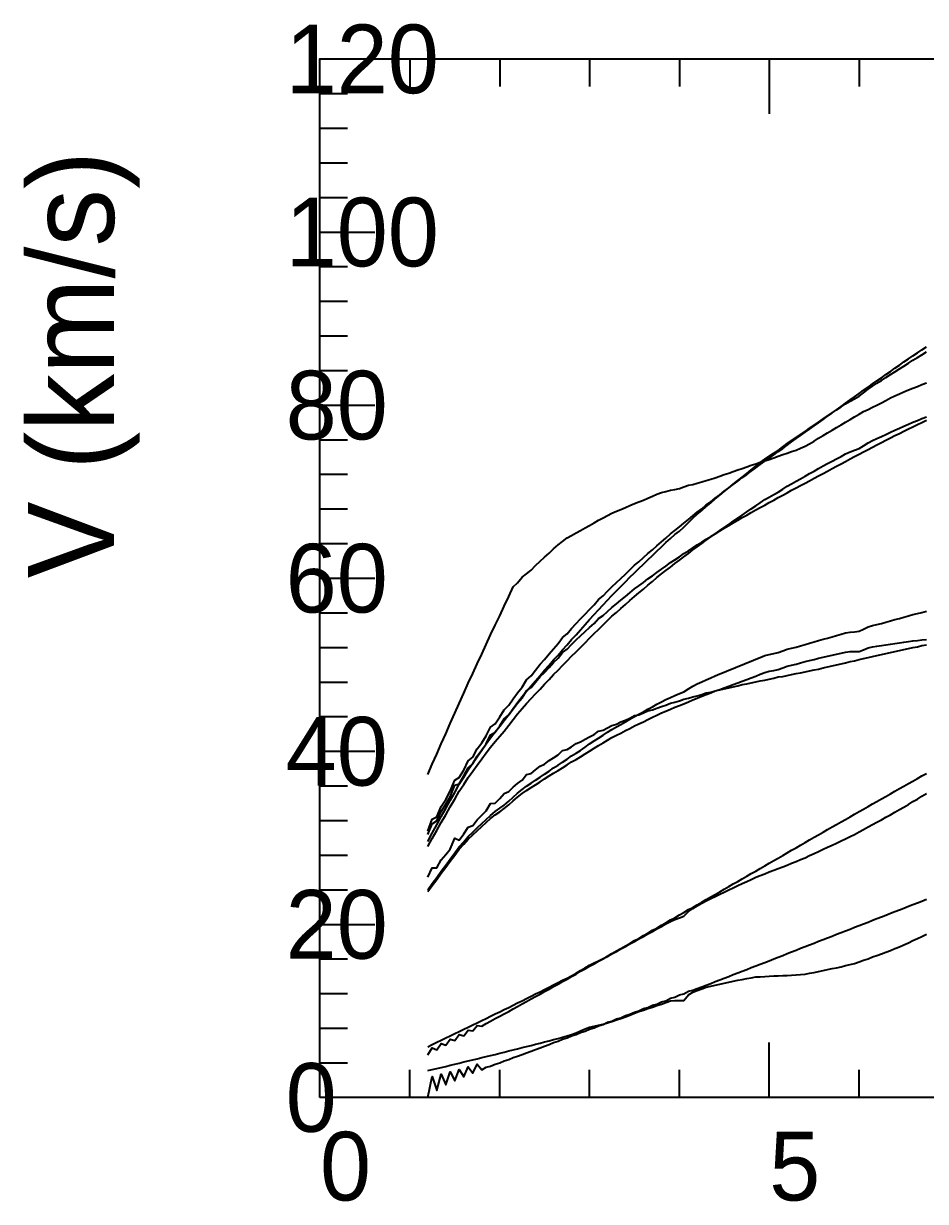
# Model space of a CAD drawing. Extents: x -35 to 179, y -35 to 147.
# Drawn here: x -34.5 to 70.5, y -12.1 to 125.1 of the extents above; entities that cross this region are included whole.
import ezdxf

# ---------------------------------------------------------------- set-up
doc = ezdxf.new("R2010")
doc.units = 0

msp = doc.modelspace()

# ---------------------------------------------------------------- linework, layer by layer
at = {"color": 0}
for p, q in [((10.47, 120.96), (10.47, 117.76)), ((20.93, 120.96), (20.93, 117.76)), ((31.4, 120.96), (31.4, 117.76)), ((41.86, 120.96), (41.86, 117.76)), ((52.33, 120.96), (52.33, 114.56)), ((62.79, 120.96), (62.79, 117.76)), ((0, 116.93), (3.2, 116.93)), ((0, 112.9), (3.2, 112.9)), ((0, 108.86), (3.2, 108.86)), ((0, 104.83), (3.2, 104.83)), ((0, 100.8), (6.4, 100.8)), ((0, 96.77), (3.2, 96.77)), ((0, 92.74), (3.2, 92.74)), ((0, 88.7), (3.2, 88.7)), ((0, 84.67), (3.2, 84.67)), ((0, 80.64), (6.4, 80.64)), ((0, 76.61), (3.2, 76.61)), ((0, 72.58), (3.2, 72.58)), ((0, 68.54), (3.2, 68.54)), ((0, 64.51), (3.2, 64.51)), ((0, 60.48), (6.4, 60.48)), ((0, 56.45), (3.2, 56.45)), ((0, 52.42), (3.2, 52.42)), ((0, 48.38), (3.2, 48.38)), ((0, 44.35), (3.2, 44.35)), ((0, 40.32), (6.4, 40.32)), ((0, 36.29), (3.2, 36.29)), ((0, 32.26), (3.2, 32.26)), ((0, 28.22), (3.2, 28.22)), ((0, 24.19), (3.2, 24.19)), ((0, 20.16), (6.4, 20.16)), ((0, 16.13), (3.2, 16.13)), ((0, 12.1), (3.2, 12.1)), ((0, 8.06), (3.2, 8.06)), ((52.33, 0), (52.33, 6.4)), ((0, 4.03), (3.2, 4.03)), ((10.47, 0), (10.47, 3.2)), ((20.93, 0), (20.93, 3.2)), ((31.4, 0), (31.4, 3.2)), ((41.86, 0), (41.86, 3.2)), ((62.79, 0), (62.79, 3.2))]:
    msp.add_line(p, q, dxfattribs=at)
msp.add_lwpolyline([(0, 0), (0, 120.96), (179.2, 120.96), (179.2, 0)], close=True, dxfattribs=at)
at = {"color": 3}
for points in [[(12.56, 31.03), (13.08, 32.4), (13.6, 32.68), (14.13, 33.9), (14.65, 34.71), (15.17, 35.67), (15.7, 36.96), (16.22, 37.26), (16.74, 38.13), (17.27, 39.19), (17.79, 39.65), (18.31, 40.62), (18.84, 41.32), (19.36, 42.1), (19.88, 43.14), (20.41, 43.53), (20.93, 44.32), (21.45, 45.14), (21.98, 45.69), (22.5, 46.44), (23.02, 47.13), (23.55, 47.8), (24.07, 48.65), (24.59, 49.09), (25.12, 49.77), (25.64, 50.47), (26.16, 51.01), (26.69, 51.65), (27.21, 52.26), (27.73, 52.86), (28.26, 53.57), (28.78, 54.01), (29.3, 54.61), (29.83, 55.21), (30.35, 55.73), (30.87, 56.29), (31.4, 56.84), (31.92, 57.37), (32.44, 57.99), (32.97, 58.41), (33.49, 58.95), (34.01, 59.48), (34.54, 59.96), (35.06, 60.46), (35.58, 60.96), (36.1, 61.44), (36.63, 61.98), (37.15, 62.38), (37.67, 62.87), (38.2, 63.35), (38.72, 63.8), (39.24, 64.24), (39.77, 64.71), (40.29, 65.14), (40.81, 65.63), (41.34, 66.02), (41.86, 66.47), (42.38, 66.9), (42.91, 67.32), (43.43, 67.73), (43.95, 68.15), (44.48, 68.57), (45, 69.01), (45.52, 69.38), (46.05, 69.79), (46.57, 70.2), (47.09, 70.6), (47.62, 70.99), (48.14, 71.39), (48.66, 71.78), (49.19, 72.19), (49.71, 72.56), (50.23, 72.94), (50.76, 73.33), (51.28, 73.71), (51.8, 74.09), (52.33, 74.47), (52.85, 74.85), (53.37, 75.24), (53.9, 75.6), (54.42, 75.97), (54.94, 76.35), (55.47, 76.73), (55.99, 77.1), (56.51, 77.47), (57.04, 77.84), (57.56, 78.23), (58.08, 78.59), (58.61, 78.97), (59.13, 79.35), (59.65, 79.73), (60.17, 80.1), (60.7, 80.48), (61.22, 80.86), (61.74, 81.24), (62.27, 81.61), (62.79, 81.98), (63.31, 82.36), (63.84, 82.73), (64.36, 83.1), (64.88, 83.47), (65.41, 83.83), (65.93, 84.21), (66.45, 84.57), (66.98, 84.93), (67.5, 85.29), (68.02, 85.66), (68.55, 86.01), (69.07, 86.37), (69.59, 86.72), (70.12, 87.08), (70.64, 87.43)], [(12.56, 30.63), (13.08, 31.88), (13.6, 32.21), (14.13, 33.31), (14.65, 34.17), (15.17, 35.01), (15.7, 36.36), (16.22, 36.53), (16.74, 37.44), (17.27, 38.4), (17.79, 38.89), (18.31, 39.74), (18.84, 40.48), (19.36, 41.2), (19.88, 42.22), (20.41, 42.55), (20.93, 43.3), (21.45, 44.08), (21.98, 44.58), (22.5, 45.28), (23.02, 45.92), (23.55, 46.55), (24.07, 47.35), (24.59, 47.73), (25.12, 48.36), (25.64, 49.01), (26.16, 49.49), (26.69, 50.08), (27.21, 50.64), (27.73, 51.18), (28.26, 51.84), (28.78, 52.22), (29.3, 52.76), (29.83, 53.31), (30.35, 53.76), (30.87, 54.26), (31.4, 54.74), (31.92, 55.22), (32.44, 55.77), (32.97, 56.13), (33.49, 56.6), (34.01, 57.07), (34.54, 57.48), (35.06, 57.92), (35.58, 58.34), (36.1, 58.76), (36.63, 59.23), (37.15, 59.57), (37.67, 59.98), (38.2, 60.39), (38.72, 60.76), (39.24, 61.14), (39.77, 61.52), (40.29, 61.89), (40.81, 62.3), (41.34, 62.61), (41.86, 62.97), (42.38, 63.34), (42.91, 63.67), (43.43, 64.01), (43.95, 64.35), (44.48, 64.68), (45, 65.04), (45.52, 65.34), (46.05, 65.66), (46.57, 65.99), (47.09, 66.3), (47.62, 66.61), (48.14, 66.92), (48.66, 67.22), (49.19, 67.55), (49.71, 67.83), (50.23, 68.12), (50.76, 68.43), (51.28, 68.72), (51.8, 69), (52.33, 69.29), (52.85, 69.58), (53.37, 69.88), (53.9, 70.15), (54.42, 70.43), (54.94, 70.72), (55.47, 71), (55.99, 71.27), (56.51, 71.55), (57.04, 71.83), (57.56, 72.13), (58.08, 72.4), (58.61, 72.68), (59.13, 72.96), (59.65, 73.25), (60.17, 73.52), (60.7, 73.8), (61.22, 74.08), (61.74, 74.37), (62.27, 74.64), (62.79, 74.92), (63.31, 75.2), (63.84, 75.47), (64.36, 75.74), (64.88, 76.01), (65.41, 76.28), (65.93, 76.55), (66.45, 76.81), (66.98, 77.08), (67.5, 77.34), (68.02, 77.6), (68.55, 77.86), (69.07, 78.11), (69.59, 78.37), (70.12, 78.62), (70.64, 78.87)], [(12.56, 4.98), (13.08, 5.79), (13.6, 5.53), (14.13, 6.29), (14.65, 6.08), (15.17, 6.8), (15.7, 6.64), (16.22, 7.32), (16.74, 7.19), (17.27, 7.85), (17.79, 7.75), (18.31, 8.39), (18.84, 8.32), (19.36, 8.63), (19.88, 8.88), (20.41, 9.19), (20.93, 9.45), (21.45, 9.75), (21.98, 10.02), (22.5, 10.32), (23.02, 10.6), (23.55, 10.89), (24.07, 11.17), (24.59, 11.47), (25.12, 11.75), (25.64, 12.04), (26.16, 12.34), (26.69, 12.62), (27.21, 12.92), (27.73, 13.2), (28.26, 13.51), (28.78, 13.79), (29.3, 14.1), (29.83, 14.37), (30.35, 14.69), (30.87, 14.96), (31.4, 15.28), (31.92, 15.56), (32.44, 15.87), (32.97, 16.15), (33.49, 16.47), (34.01, 16.75), (34.54, 17.07), (35.06, 17.34), (35.58, 17.66), (36.1, 17.94), (36.63, 18.26), (37.15, 18.53), (37.67, 18.86), (38.2, 19.13), (38.72, 19.47), (39.24, 19.73), (39.77, 20.07), (40.29, 20.33), (40.81, 20.67), (41.34, 20.93), (41.86, 21.27), (42.38, 21.54), (42.91, 21.88), (43.43, 22.14), (43.95, 22.44), (44.48, 22.74), (45, 23.05), (45.52, 23.35), (46.05, 23.65), (46.57, 23.95), (47.09, 24.26), (47.62, 24.56), (48.14, 24.86), (48.66, 25.16), (49.19, 25.46), (49.71, 25.77), (50.23, 26.07), (50.76, 26.37), (51.28, 26.67), (51.8, 26.98), (52.33, 27.28), (52.85, 27.58), (53.37, 27.88), (53.9, 28.18), (54.42, 28.48), (54.94, 28.79), (55.47, 29.09), (55.99, 29.39), (56.51, 29.7), (57.04, 29.99), (57.56, 30.3), (58.08, 30.59), (58.61, 30.9), (59.13, 31.2), (59.65, 31.5), (60.17, 31.8), (60.7, 32.1), (61.22, 32.39), (61.74, 32.7), (62.27, 32.99), (62.79, 33.29), (63.31, 33.59), (63.84, 33.89), (64.36, 34.19), (64.88, 34.48), (65.41, 34.78), (65.93, 35.07), (66.45, 35.37), (66.98, 35.67), (67.5, 35.97), (68.02, 36.26), (68.55, 36.56), (69.07, 36.85), (69.59, 37.14), (70.12, 37.44), (70.64, 37.73)]]:
    msp.add_lwpolyline(points, dxfattribs=at)
at = {"color": 4}
for points in [[(12.56, 29.82), (13.08, 30.79), (13.6, 31.76), (14.13, 32.71), (14.65, 33.66), (15.17, 34.6), (15.7, 35.53), (16.22, 36.48), (16.74, 37.32), (17.27, 38.16), (17.79, 38.93), (18.31, 39.68), (18.84, 40.43), (19.36, 41.18), (19.88, 41.88), (20.41, 42.6), (20.93, 43.25), (21.45, 43.89), (21.98, 44.61), (22.5, 45.31), (23.02, 46.01), (23.55, 46.69), (24.07, 47.31), (24.59, 47.93), (25.12, 48.54), (25.64, 49.13), (26.16, 49.75), (26.69, 50.36), (27.21, 50.96), (27.73, 51.53), (28.26, 52.12), (28.78, 52.73), (29.3, 53.33), (29.83, 53.89), (30.35, 54.47), (30.87, 55.07), (31.4, 55.66), (31.92, 56.24), (32.44, 56.8), (32.97, 57.37), (33.49, 57.92), (34.01, 58.48), (34.54, 59), (35.06, 59.51), (35.58, 60.04), (36.1, 60.58), (36.63, 61.1), (37.15, 61.61), (37.67, 62.12), (38.2, 62.63), (38.72, 63.14), (39.24, 63.64), (39.77, 64.14), (40.29, 64.62), (40.81, 65.09), (41.34, 65.55), (41.86, 65.97), (42.38, 66.41), (42.91, 66.97), (43.43, 67.46), (43.95, 67.92), (44.48, 68.38), (45, 68.83), (45.52, 69.27), (46.05, 69.71), (46.57, 70.14), (47.09, 70.57), (47.62, 70.99), (48.14, 71.42), (48.66, 71.84), (49.19, 72.25), (49.71, 72.68), (50.23, 73.1), (50.76, 73.51), (51.28, 73.94), (51.8, 74.35), (52.33, 74.7), (52.85, 75.04), (53.37, 75.37), (53.9, 75.78), (54.42, 76.17), (54.94, 76.5), (55.47, 76.86), (55.99, 77.21), (56.51, 77.58), (57.04, 77.94), (57.56, 78.3), (58.08, 78.66), (58.61, 79.02), (59.13, 79.37), (59.65, 79.73), (60.17, 80.08), (60.7, 80.43), (61.22, 80.78), (61.74, 81.09), (62.27, 81.37), (62.79, 81.66), (63.31, 82.06), (63.84, 82.51), (64.36, 82.85), (64.88, 83.18), (65.41, 83.51), (65.93, 83.84), (66.45, 84.19), (66.98, 84.52), (67.5, 84.85), (68.02, 85.19), (68.55, 85.52), (69.07, 85.86), (69.59, 86.18), (70.12, 86.5), (70.64, 86.83)], [(12.56, 29.23), (13.08, 30.16), (13.6, 31.1), (14.13, 32.02), (14.65, 32.93), (15.17, 33.85), (15.7, 34.75), (16.22, 35.66), (16.74, 36.46), (17.27, 37.27), (17.79, 38), (18.31, 38.71), (18.84, 39.42), (19.36, 40.13), (19.88, 40.8), (20.41, 41.47), (20.93, 42.08), (21.45, 42.68), (21.98, 43.36), (22.5, 44.02), (23.02, 44.67), (23.55, 45.31), (24.07, 45.88), (24.59, 46.46), (25.12, 47.02), (25.64, 47.57), (26.16, 48.14), (26.69, 48.69), (27.21, 49.25), (27.73, 49.77), (28.26, 50.3), (28.78, 50.87), (29.3, 51.41), (29.83, 51.91), (30.35, 52.42), (30.87, 52.96), (31.4, 53.49), (31.92, 54.02), (32.44, 54.52), (32.97, 55.04), (33.49, 55.54), (34.01, 56.04), (34.54, 56.5), (35.06, 56.94), (35.58, 57.41), (36.1, 57.88), (36.63, 58.33), (37.15, 58.77), (37.67, 59.21), (38.2, 59.66), (38.72, 60.11), (39.24, 60.54), (39.77, 60.97), (40.29, 61.37), (40.81, 61.77), (41.34, 62.18), (41.86, 62.57), (42.38, 62.97), (42.91, 63.37), (43.43, 63.77), (43.95, 64.15), (44.48, 64.53), (45, 64.9), (45.52, 65.29), (46.05, 65.66), (46.57, 66.02), (47.09, 66.39), (47.62, 66.75), (48.14, 67.11), (48.66, 67.47), (49.19, 67.82), (49.71, 68.19), (50.23, 68.54), (50.76, 68.89), (51.28, 69.27), (51.8, 69.63), (52.33, 69.93), (52.85, 70.21), (53.37, 70.49), (53.9, 70.86), (54.42, 71.19), (54.94, 71.47), (55.47, 71.77), (55.99, 72.07), (56.51, 72.38), (57.04, 72.68), (57.56, 72.96), (58.08, 73.26), (58.61, 73.55), (59.13, 73.83), (59.65, 74.12), (60.17, 74.39), (60.7, 74.67), (61.22, 74.95), (61.74, 75.18), (62.27, 75.38), (62.79, 75.58), (63.31, 75.89), (63.84, 76.26), (64.36, 76.51), (64.88, 76.75), (65.41, 76.99), (65.93, 77.23), (66.45, 77.48), (66.98, 77.72), (67.5, 77.95), (68.02, 78.19), (68.55, 78.42), (69.07, 78.64), (69.59, 78.86), (70.12, 79.07), (70.64, 79.29)], [(12.56, 5.88), (13.08, 6.17), (13.6, 6.43), (14.13, 6.67), (14.65, 6.93), (15.17, 7.18), (15.7, 7.43), (16.22, 7.68), (16.74, 7.94), (17.27, 8.19), (17.79, 8.45), (18.31, 8.7), (18.84, 8.96), (19.36, 9.21), (19.88, 9.47), (20.41, 9.72), (20.93, 9.98), (21.45, 10.23), (21.98, 10.49), (22.5, 10.75), (23.02, 11.01), (23.55, 11.27), (24.07, 11.53), (24.59, 11.79), (25.12, 12.05), (25.64, 12.31), (26.16, 12.57), (26.69, 12.83), (27.21, 13.1), (27.73, 13.37), (28.26, 13.64), (28.78, 13.91), (29.3, 14.18), (29.83, 14.49), (30.35, 14.79), (30.87, 15.1), (31.4, 15.41), (31.92, 15.66), (32.44, 15.91), (32.97, 16.17), (33.49, 16.43), (34.01, 16.73), (34.54, 17), (35.06, 17.29), (35.58, 17.58), (36.1, 17.89), (36.63, 18.18), (37.15, 18.49), (37.67, 18.76), (38.2, 19.06), (38.72, 19.33), (39.24, 19.63), (39.77, 19.92), (40.29, 20.22), (40.81, 20.51), (41.34, 20.73), (41.86, 20.92), (42.38, 21.12), (42.91, 21.65), (43.43, 22.02), (43.95, 22.31), (44.48, 22.62), (45, 22.91), (45.52, 23.16), (46.05, 23.41), (46.57, 23.67), (47.09, 23.92), (47.62, 24.17), (48.14, 24.42), (48.66, 24.67), (49.19, 24.92), (49.71, 25.16), (50.23, 25.4), (50.76, 25.65), (51.28, 25.85), (51.8, 26.06), (52.33, 26.27), (52.85, 26.47), (53.37, 26.67), (53.9, 26.87), (54.42, 27.07), (54.94, 27.28), (55.47, 27.49), (55.99, 27.7), (56.51, 27.92), (57.04, 28.16), (57.56, 28.41), (58.08, 28.64), (58.61, 28.9), (59.13, 29.14), (59.65, 29.39), (60.17, 29.63), (60.7, 29.89), (61.22, 30.14), (61.74, 30.4), (62.27, 30.64), (62.79, 30.93), (63.31, 31.21), (63.84, 31.5), (64.36, 31.78), (64.88, 32.08), (65.41, 32.35), (65.93, 32.64), (66.45, 32.93), (66.98, 33.23), (67.5, 33.52), (68.02, 33.82), (68.55, 34.13), (69.07, 34.45), (69.59, 34.76), (70.12, 35.08), (70.64, 35.4)]]:
    msp.add_lwpolyline(points, dxfattribs=at)
at = {"color": 6}
for points in [[(12.56, 37.63), (13.08, 38.81), (13.6, 39.99), (14.13, 41.17), (14.65, 42.34), (15.17, 43.54), (15.7, 44.75), (16.22, 45.9), (16.74, 47.07), (17.27, 48.25), (17.79, 49.37), (18.31, 50.49), (18.84, 51.62), (19.36, 52.74), (19.88, 53.87), (20.41, 54.99), (20.93, 56.11), (21.45, 57.23), (21.98, 58.35), (22.5, 59.46), (23.02, 59.92), (23.55, 60.59), (24.07, 60.97), (24.59, 61.43), (25.12, 61.96), (25.64, 62.47), (26.16, 62.93), (26.69, 63.4), (27.21, 63.88), (27.73, 64.37), (28.26, 64.76), (28.78, 65.17), (29.3, 65.46), (29.83, 65.75), (30.35, 66.04), (30.87, 66.34), (31.4, 66.63), (31.92, 66.93), (32.44, 67.22), (32.97, 67.51), (33.49, 67.79), (34.01, 68.06), (34.54, 68.28), (35.06, 68.49), (35.58, 68.72), (36.1, 68.96), (36.63, 69.17), (37.15, 69.37), (37.67, 69.58), (38.2, 69.81), (38.72, 70.04), (39.24, 70.25), (39.77, 70.47), (40.29, 70.57), (40.81, 70.72), (41.34, 70.8), (41.86, 70.91), (42.38, 71.12), (42.91, 71.3), (43.43, 71.4), (43.95, 71.53), (44.48, 71.69), (45, 71.84), (45.52, 72.01), (46.05, 72.18), (46.57, 72.36), (47.09, 72.54), (47.62, 72.72), (48.14, 72.9), (48.66, 73.08), (49.19, 73.27), (49.71, 73.45), (50.23, 73.63), (50.76, 73.81), (51.28, 73.99), (51.8, 74.15), (52.33, 74.32), (52.85, 74.5), (53.37, 74.69), (53.9, 74.87), (54.42, 75.05), (54.94, 75.23), (55.47, 75.4), (55.99, 75.62), (56.51, 75.85), (57.04, 76.13), (57.56, 76.45), (58.08, 76.77), (58.61, 77.09), (59.13, 77.41), (59.65, 77.73), (60.17, 78.04), (60.7, 78.35), (61.22, 78.66), (61.74, 78.97), (62.27, 79.28), (62.79, 79.58), (63.31, 79.89), (63.84, 80.14), (64.36, 80.4), (64.88, 80.65), (65.41, 80.89), (65.93, 81.19), (66.45, 81.48), (66.98, 81.73), (67.5, 81.97), (68.02, 82.19), (68.55, 82.4), (69.07, 82.61), (69.59, 82.82), (70.12, 83.02), (70.64, 83.22)], [(12.56, 3.12), (13.08, 3.25), (13.6, 3.37), (14.13, 3.5), (14.65, 3.62), (15.17, 3.75), (15.7, 3.88), (16.22, 4), (16.74, 4.13), (17.27, 4.25), (17.79, 4.38), (18.31, 4.51), (18.84, 4.64), (19.36, 4.77), (19.88, 4.9), (20.41, 5.02), (20.93, 5.15), (21.45, 5.27), (21.98, 5.41), (22.5, 5.54), (23.02, 5.67), (23.55, 5.8), (24.07, 5.93), (24.59, 6.06), (25.12, 6.19), (25.64, 6.32), (26.16, 6.46), (26.69, 6.59), (27.21, 6.73), (27.73, 6.87), (28.26, 7.03), (28.78, 7.18), (29.3, 7.33), (29.83, 7.54), (30.35, 7.76), (30.87, 7.98), (31.4, 8.2), (31.92, 8.3), (32.44, 8.41), (32.97, 8.53), (33.49, 8.68), (34.01, 8.86), (34.54, 9.03), (35.06, 9.2), (35.58, 9.4), (36.1, 9.6), (36.63, 9.8), (37.15, 10), (37.67, 10.17), (38.2, 10.34), (38.72, 10.51), (39.24, 10.69), (39.77, 10.88), (40.29, 11.07), (40.81, 11.27), (41.34, 11.31), (41.86, 11.31), (42.38, 11.31), (42.91, 11.96), (43.43, 12.26), (43.95, 12.46), (44.48, 12.66), (45, 12.86), (45.52, 12.95), (46.05, 13.08), (46.57, 13.2), (47.09, 13.32), (47.62, 13.42), (48.14, 13.53), (48.66, 13.64), (49.19, 13.74), (49.71, 13.84), (50.23, 13.94), (50.76, 14.04), (51.28, 14.06), (51.8, 14.1), (52.33, 14.14), (52.85, 14.17), (53.37, 14.18), (53.9, 14.2), (54.42, 14.21), (54.94, 14.24), (55.47, 14.28), (55.99, 14.32), (56.51, 14.36), (57.04, 14.47), (57.56, 14.57), (58.08, 14.67), (58.61, 14.77), (59.13, 14.89), (59.65, 15), (60.17, 15.11), (60.7, 15.23), (61.22, 15.35), (61.74, 15.47), (62.27, 15.59), (62.79, 15.78), (63.31, 15.97), (63.84, 16.16), (64.36, 16.36), (64.88, 16.55), (65.41, 16.74), (65.93, 16.93), (66.45, 17.13), (66.98, 17.34), (67.5, 17.56), (68.02, 17.77), (68.55, 18.01), (69.07, 18.26), (69.59, 18.51), (70.12, 18.76), (70.64, 19.03)]]:
    msp.add_lwpolyline(points, dxfattribs=at)
at = {"color": 1}
msp.add_lwpolyline([(12.56, 24.17), (13.08, 24.9), (13.6, 25.62), (14.13, 26.34), (14.65, 27.05), (15.17, 27.77), (15.7, 28.48), (16.22, 29.19), (16.74, 29.79), (17.27, 30.39), (17.79, 30.9), (18.31, 31.4), (18.84, 31.89), (19.36, 32.39), (19.88, 32.84), (20.41, 33.29), (20.93, 33.68), (21.45, 34.06), (21.98, 34.52), (22.5, 34.98), (23.02, 35.43), (23.55, 35.88), (24.07, 36.24), (24.59, 36.6), (25.12, 36.95), (25.64, 37.29), (26.16, 37.65), (26.69, 38.01), (27.21, 38.38), (27.73, 38.69), (28.26, 39.04), (28.78, 39.41), (29.3, 39.77), (29.83, 40.1), (30.35, 40.42), (30.87, 40.8), (31.4, 41.18), (31.92, 41.53), (32.44, 41.86), (32.97, 42.19), (33.49, 42.53), (34.01, 42.87), (34.54, 43.15), (35.06, 43.42), (35.58, 43.74), (36.1, 44.05), (36.63, 44.36), (37.15, 44.64), (37.67, 44.93), (38.2, 45.22), (38.72, 45.51), (39.24, 45.8), (39.77, 46.09), (40.29, 46.34), (40.81, 46.6), (41.34, 46.83), (41.86, 47.03), (42.38, 47.24), (42.91, 47.61), (43.43, 47.91), (43.95, 48.16), (44.48, 48.4), (45, 48.65), (45.52, 48.88), (46.05, 49.11), (46.57, 49.32), (47.09, 49.54), (47.62, 49.76), (48.14, 49.97), (48.66, 50.19), (49.19, 50.4), (49.71, 50.62), (50.23, 50.83), (50.76, 51.05), (51.28, 51.26), (51.8, 51.48), (52.33, 51.6), (52.85, 51.71), (53.37, 51.82), (53.9, 52.02), (54.42, 52.21), (54.94, 52.32), (55.47, 52.45), (55.99, 52.6), (56.51, 52.75), (57.04, 52.91), (57.56, 53.06), (58.08, 53.22), (58.61, 53.36), (59.13, 53.51), (59.65, 53.66), (60.17, 53.8), (60.7, 53.95), (61.22, 54.1), (61.74, 54.19), (62.27, 54.23), (62.79, 54.29), (63.31, 54.53), (63.84, 54.82), (64.36, 54.96), (64.88, 55.09), (65.41, 55.22), (65.93, 55.36), (66.45, 55.51), (66.98, 55.65), (67.5, 55.79), (68.02, 55.93), (68.55, 56.08), (69.07, 56.23), (69.59, 56.36), (70.12, 56.5), (70.64, 56.63)], dxfattribs=at)
at = {"color": 2}
for points in [[(12.56, 24.17), (13.08, 24.9), (13.6, 25.62), (14.13, 26.34), (14.65, 27.05), (15.17, 27.77), (15.7, 28.48), (16.22, 29.19), (16.74, 29.79), (17.27, 30.39), (17.79, 30.9), (18.31, 31.4), (18.84, 31.89), (19.36, 32.39), (19.88, 32.84), (20.41, 33.29), (20.93, 33.68), (21.45, 34.06), (21.98, 34.52), (22.5, 34.98), (23.02, 35.43), (23.55, 35.88), (24.07, 36.24), (24.59, 36.6), (25.12, 36.95), (25.64, 37.29), (26.16, 37.65), (26.69, 38.01), (27.21, 38.38), (27.73, 38.69), (28.26, 39.04), (28.78, 39.41), (29.3, 39.77), (29.83, 40.1), (30.35, 40.42), (30.87, 40.8), (31.4, 41.18), (31.92, 41.53), (32.44, 41.86), (32.97, 42.19), (33.49, 42.53), (34.01, 42.87), (34.54, 43.15), (35.06, 43.42), (35.58, 43.74), (36.1, 44.05), (36.63, 44.36), (37.15, 44.64), (37.67, 44.93), (38.2, 45.22), (38.72, 45.51), (39.24, 45.8), (39.77, 46.09), (40.29, 46.34), (40.81, 46.6), (41.34, 46.83), (41.86, 47.03), (42.38, 47.24), (42.91, 47.61), (43.43, 47.91), (43.95, 48.16), (44.48, 48.4), (45, 48.65), (45.52, 48.88), (46.05, 49.11), (46.57, 49.32), (47.09, 49.54), (47.62, 49.76), (48.14, 49.97), (48.66, 50.19), (49.19, 50.4), (49.71, 50.62), (50.23, 50.83), (50.76, 51.05), (51.28, 51.26), (51.8, 51.48), (52.33, 51.6), (52.85, 51.71), (53.37, 51.82), (53.9, 52.02), (54.42, 52.21), (54.94, 52.32), (55.47, 52.45), (55.99, 52.6), (56.51, 52.75), (57.04, 52.91), (57.56, 53.06), (58.08, 53.22), (58.61, 53.36), (59.13, 53.51), (59.65, 53.66), (60.17, 53.8), (60.7, 53.95), (61.22, 54.1), (61.74, 54.19), (62.27, 54.23), (62.79, 54.29), (63.31, 54.53), (63.84, 54.82), (64.36, 54.96), (64.88, 55.09), (65.41, 55.22), (65.93, 55.36), (66.45, 55.51), (66.98, 55.65), (67.5, 55.79), (68.02, 55.93), (68.55, 56.08), (69.07, 56.23), (69.59, 56.36), (70.12, 56.5), (70.64, 56.63)], [(12.56, 25.66), (13.08, 26.76), (13.6, 26.75), (14.13, 27.68), (14.65, 28.31), (15.17, 28.93), (15.7, 30.18), (16.22, 29.98), (16.74, 30.7), (17.27, 31.48), (17.79, 31.68), (18.31, 32.34), (18.84, 32.86), (19.36, 33.37), (19.88, 34.24), (20.41, 34.26), (20.93, 34.81), (21.45, 35.4), (21.98, 35.63), (22.5, 36.14), (23.02, 36.56), (23.55, 36.97), (24.07, 37.62), (24.59, 37.72), (25.12, 38.15), (25.64, 38.6), (26.16, 38.83), (26.69, 39.23), (27.21, 39.57), (27.73, 39.9), (28.26, 40.4), (28.78, 40.51), (29.3, 40.85), (29.83, 41.21), (30.35, 41.42), (30.87, 41.72), (31.4, 42), (31.92, 42.27), (32.44, 42.65), (32.97, 42.76), (33.49, 43.03), (34.01, 43.31), (34.54, 43.49), (35.06, 43.73), (35.58, 43.96), (36.1, 44.17), (36.63, 44.47), (37.15, 44.57), (37.67, 44.78), (38.2, 45.01), (38.72, 45.16), (39.24, 45.35), (39.77, 45.53), (40.29, 45.7), (40.81, 45.93), (41.34, 46.02), (41.86, 46.19), (42.38, 46.37), (42.91, 46.49), (43.43, 46.65), (43.95, 46.79), (44.48, 46.93), (45, 47.12), (45.52, 47.2), (46.05, 47.34), (46.57, 47.48), (47.09, 47.59), (47.62, 47.71), (48.14, 47.83), (48.66, 47.95), (49.19, 48.11), (49.71, 48.18), (50.23, 48.3), (50.76, 48.42), (51.28, 48.52), (51.8, 48.62), (52.33, 48.73), (52.85, 48.84), (53.37, 48.97), (53.9, 49.04), (54.42, 49.15), (54.94, 49.27), (55.47, 49.36), (55.99, 49.47), (56.51, 49.57), (57.04, 49.68), (57.56, 49.82), (58.08, 49.9), (58.61, 50.02), (59.13, 50.15), (59.65, 50.26), (60.17, 50.38), (60.7, 50.5), (61.22, 50.62), (61.74, 50.76), (62.27, 50.86), (62.79, 50.99), (63.31, 51.11), (63.84, 51.23), (64.36, 51.35), (64.88, 51.47), (65.41, 51.58), (65.93, 51.72), (66.45, 51.82), (66.98, 51.93), (67.5, 52.05), (68.02, 52.17), (68.55, 52.28), (69.07, 52.39), (69.59, 52.5), (70.12, 52.62), (70.64, 52.71)], [(12.56, 0), (13.08, 2.44), (13.6, 0.82), (14.13, 2.7), (14.65, 1.46), (15.17, 2.98), (15.7, 1.95), (16.22, 3.27), (16.74, 2.4), (17.27, 3.57), (17.79, 2.82), (18.31, 3.89), (18.84, 3.23), (19.36, 3.52), (19.88, 3.63), (20.41, 3.89), (20.93, 4.03), (21.45, 4.27), (21.98, 4.42), (22.5, 4.65), (23.02, 4.81), (23.55, 5.02), (24.07, 5.2), (24.59, 5.4), (25.12, 5.6), (25.64, 5.79), (26.16, 5.99), (26.69, 6.17), (27.21, 6.38), (27.73, 6.55), (28.26, 6.77), (28.78, 6.94), (29.3, 7.17), (29.83, 7.33), (30.35, 7.56), (30.87, 7.72), (31.4, 7.96), (31.92, 8.11), (32.44, 8.35), (32.97, 8.5), (33.49, 8.75), (34.01, 8.89), (34.54, 9.15), (35.06, 9.29), (35.58, 9.55), (36.1, 9.68), (36.63, 9.95), (37.15, 10.08), (37.67, 10.35), (38.2, 10.47), (38.72, 10.75), (39.24, 10.87), (39.77, 11.15), (40.29, 11.27), (40.81, 11.56), (41.34, 11.68), (41.86, 11.96), (42.38, 12.08), (42.91, 12.36), (43.43, 12.48), (43.95, 12.69), (44.48, 12.89), (45, 13.09), (45.52, 13.29), (46.05, 13.5), (46.57, 13.7), (47.09, 13.9), (47.62, 14.1), (48.14, 14.31), (48.66, 14.51), (49.19, 14.71), (49.71, 14.92), (50.23, 15.12), (50.76, 15.32), (51.28, 15.53), (51.8, 15.73), (52.33, 15.93), (52.85, 16.14), (53.37, 16.34), (53.9, 16.55), (54.42, 16.75), (54.94, 16.96), (55.47, 17.16), (55.99, 17.37), (56.51, 17.58), (57.04, 17.78), (57.56, 17.98), (58.08, 18.19), (58.61, 18.39), (59.13, 18.59), (59.65, 18.79), (60.17, 19), (60.7, 19.2), (61.22, 19.41), (61.74, 19.61), (62.27, 19.82), (62.79, 20.01), (63.31, 20.23), (63.84, 20.42), (64.36, 20.64), (64.88, 20.83), (65.41, 21.05), (65.93, 21.24), (66.45, 21.46), (66.98, 21.65), (67.5, 21.87), (68.02, 22.06), (68.55, 22.28), (69.07, 22.46), (69.59, 22.67), (70.12, 22.87), (70.64, 23.08)]]:
    msp.add_lwpolyline(points, dxfattribs=at)
at = {"color": 5}
msp.add_lwpolyline([(12.56, 23.97), (13.08, 24.68), (13.6, 25.4), (14.13, 26.11), (14.65, 26.81), (15.17, 27.51), (15.7, 28.22), (16.22, 28.92), (16.74, 29.5), (17.27, 30.09), (17.79, 30.58), (18.31, 31.07), (18.84, 31.55), (19.36, 32.03), (19.88, 32.47), (20.41, 32.91), (20.93, 33.28), (21.45, 33.65), (21.98, 34.09), (22.5, 34.54), (23.02, 34.98), (23.55, 35.41), (24.07, 35.75), (24.59, 36.09), (25.12, 36.42), (25.64, 36.75), (26.16, 37.09), (26.69, 37.44), (27.21, 37.78), (27.73, 38.08), (28.26, 38.4), (28.78, 38.75), (29.3, 39.09), (29.83, 39.38), (30.35, 39.67), (30.87, 40.01), (31.4, 40.35), (31.92, 40.69), (32.44, 41), (32.97, 41.32), (33.49, 41.63), (34.01, 41.94), (34.54, 42.19), (35.06, 42.44), (35.58, 42.72), (36.1, 42.99), (36.63, 43.27), (37.15, 43.5), (37.67, 43.76), (38.2, 44.02), (38.72, 44.28), (39.24, 44.53), (39.77, 44.78), (40.29, 45), (40.81, 45.22), (41.34, 45.44), (41.86, 45.65), (42.38, 45.86), (42.91, 46.09), (43.43, 46.31), (43.95, 46.52), (44.48, 46.72), (45, 46.92), (45.52, 47.13), (46.05, 47.34), (46.57, 47.52), (47.09, 47.72), (47.62, 47.91), (48.14, 48.11), (48.66, 48.3), (49.19, 48.49), (49.71, 48.69), (50.23, 48.88), (50.76, 49.08), (51.28, 49.29), (51.8, 49.51), (52.33, 49.63), (52.85, 49.73), (53.37, 49.84), (53.9, 50.05), (54.42, 50.24), (54.94, 50.34), (55.47, 50.47), (55.99, 50.61), (56.51, 50.76), (57.04, 50.89), (57.56, 51.02), (58.08, 51.15), (58.61, 51.28), (59.13, 51.4), (59.65, 51.52), (60.17, 51.64), (60.7, 51.76), (61.22, 51.87), (61.74, 51.94), (62.27, 51.94), (62.79, 51.95), (63.31, 52.14), (63.84, 52.38), (64.36, 52.47), (64.88, 52.55), (65.41, 52.62), (65.93, 52.71), (66.45, 52.8), (66.98, 52.88), (67.5, 52.96), (68.02, 53.04), (68.55, 53.11), (69.07, 53.18), (69.59, 53.23), (70.12, 53.29), (70.64, 53.34)], dxfattribs=at)

# ---------------------------------------------------------------- texts
at = {"color": 0}
for s, p in [('120', (-4, 116.96)), ('100', (-4, 96.8)), ('80', (-4, 76.64)), ('60', (-4, 56.48)), ('40', (-4, 36.32)), ('20', (-4, 16.16)), ('0', (-4, -4)), ('0', (0, -12)), ('5', (52.33, -12))]:
    msp.add_text(s, height=8, dxfattribs=at).set_placement(p)
msp.add_text('V (km/s)', height=10, rotation=90, dxfattribs=at).set_placement((-24, 60.48))

doc.saveas('drawing.dxf')
